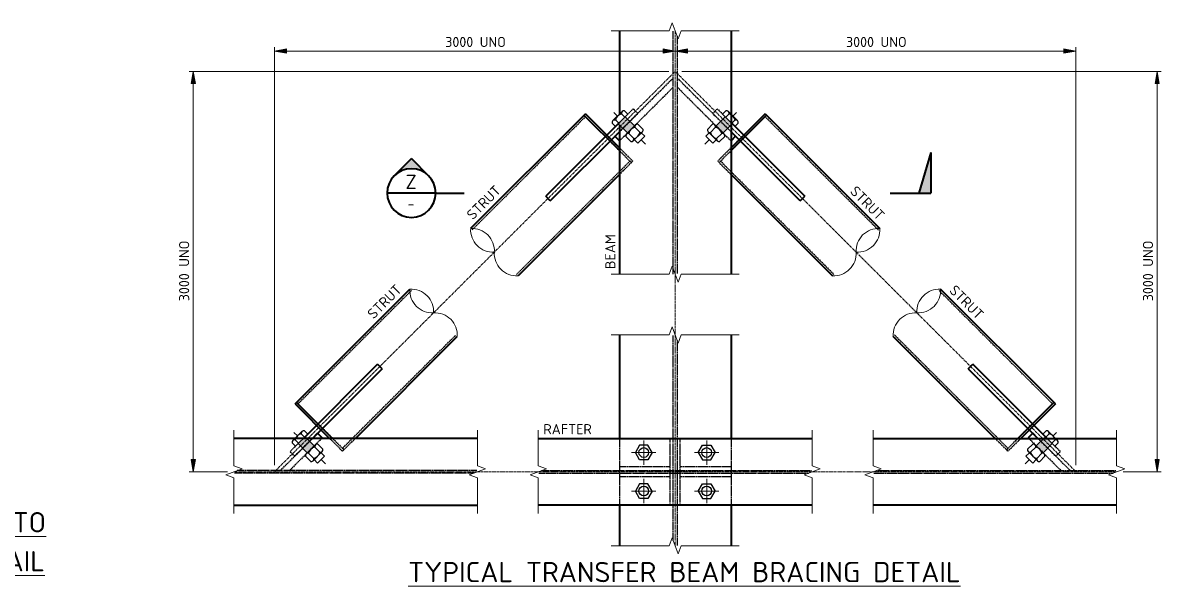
# Model space of a CAD drawing. Header units: millimetres. Extents: x 1285 to 11329, y 695 to 5869.
# Drawn here: x 8524 to 11329, y 695 to 2085 of the extents above; entities that cross this region are included whole.
import ezdxf

# ---------------------------------------------------------------- set-up
doc = ezdxf.new("R2010")
doc.units = ezdxf.units.MM
doc.linetypes.add('Centre x0_5', pattern=[10.25, 1.5, -1.25, 6.25, -1.25])
doc.linetypes.add('Hidden', pattern=[4, 3, -1])
for name, color, linetype, lineweight in [('A-000-T_TEXT', 231, 'Continuous', 13), ('A-010-D_DIM', 211, 'Continuous', 13), ('A-010-D_DIM-10', 211, 'Continuous', 13), ('A-010-M_LINE', 90, 'Continuous', 13), ('Z-000-T_TEXT', 131, 'Continuous', 18), ('Z-060-M_DETAIL', 92, 'Continuous', 25)]:
    doc.layers.add(name, color=color, linetype=linetype, lineweight=lineweight)
doc.styles.add('ISOCPEUR', font='isocpeur.ttf', dxfattribs={"height": 25})
doc.styles.add('ISOCPEUR_1', font='isocpeur.ttf', dxfattribs={"height": 35})
doc.styles.add('ISOCPEUR_2', font='isocpeur.ttf', dxfattribs={"height": 50})
doc.dimstyles.new('2_5___Arrow_Tick', dxfattribs={"dimscale": 304.8, "dimtxt": 24.899529, "dimasz": 0.098425, "dimexe": 0.032808, "dimexo": 0.052493, "dimgap": 0.008202, "dimtad": 1, "dimdec": 0, "dimzin": 0, "dimdsep": 46, "dimtxsty": 'ISOCPEUR', "dimsah": 1, "dimcen": 0.09, "dimadec": 0, "dimazin": 0, "dimtfac": 1, "dimtdec": 4, "dimtix": 1, "dimtmove": 0, "dimatfit": 3, "dimfxl": 1, "dimtvp": 1, "dimtolj": 1, "dimtzin": 0, "dimlwd": 18, "dimlwe": 18, "dimarcsym": 2})

# ---------------------------------------------------------------- blocks, each defined once
blk = doc.blocks.new('NRP_Break Line _v2_ - Round-3989127-S-6911 - _INDUSTRIAL_ TYPICAL BRACING CONFIGURATION DETAILS')
at = {"layer": 'Z-060-M_DETAIL', "lineweight": 18}
for centre, start, end in [((41.3, -36.4), 41.4096, 138.5904), ((123.8, -36.4), 41.4096, 138.5904), ((41.3, 36.4), 221.4096, 318.5904)]:
    blk.add_arc(centre, 55, start, end, dxfattribs=at)
blk = doc.blocks.new('NRP_Bolt Detailed Section _v2_ - M24-3988888-S-6911 - _INDUSTRIAL_ TYPICAL BRACING CONFIGURATION DETAILS')
at = {"layer": 'Z-060-M_DETAIL'}
blk.add_hatch(color=256, dxfattribs=at).paths.add_polyline_path([(0, -12), (32, -12), (32, 12), (0, 12)])
for p, q in [((-14.6, 16), (-14.6, -16)), ((0, 21.3), (-11.6, 21.3)), ((0, 10.7), (-11.6, 10.7)), ((0, -21.3), (0, 21.3)), ((32, 12), (0, 12)), ((0, 12), (0, -12)), ((32, 16), (32, -16)), ((32, -12), (32, 12)), ((35, 21.3), (53, 21.3)), ((35, 10.7), (53, 10.7)), ((56, -16), (56, 16)), ((68, 12), (56, 12)), ((68, -12), (68, 12)), ((-14.6, 0), (-27, 0)), ((0, -10.7), (-11.6, -10.7)), ((0, -21.3), (-11.6, -21.3)), ((0, -12), (32, -12)), ((35, -10.7), (53, -10.7)), ((35, -21.3), (53, -21.3)), ((56, -12), (68, -12)), ((68, 0), (83, 0))]:
    blk.add_line(p, q, dxfattribs=at)
for centre, radius, start, end in [((-8.4, 16), 6.19, 120.5102, 239.4898), ((5.6, 0), 20.2, 148.1145, 211.8855), ((38.2, 16), 6.19, 120.5102, 239.4898), ((52.2, 0), 20.2, 148.1145, 211.8855), ((49.8, 16), 6.19, 300.5102, 59.4898), ((35.8, 0), 20.2, 328.1145, 31.8855), ((-8.4, -16), 6.19, 120.5102, 239.4898), ((38.2, -16), 6.19, 120.5102, 239.4898), ((49.8, -16), 6.19, 300.5102, 59.4898)]:
    blk.add_arc(centre, radius, start, end, dxfattribs=at)
blk = doc.blocks.new('NRP_Break Line _v2_ - Round-3989129-S-6911 - _INDUSTRIAL_ TYPICAL BRACING CONFIGURATION DETAILS')
at = {"layer": 'Z-060-M_DETAIL', "lineweight": 18}
for centre, start, end in [((41.3, -36.4), 41.4096, 138.5904), ((41.3, 36.4), 221.4096, 318.5904), ((123.8, 36.4), 221.4096, 318.5904)]:
    blk.add_arc(centre, 55, start, end, dxfattribs=at)
blk = doc.blocks.new('NRP_Bolt Detailed Section _v2_ - M24-3989130-S-6911 - _INDUSTRIAL_ TYPICAL BRACING CONFIGURATION DETAILS')
at = {"layer": 'Z-060-M_DETAIL'}
blk.add_hatch(color=256, dxfattribs=at).paths.add_polyline_path([(0, -12), (32, -12), (32, 12), (0, 12)])
for p, q in [((-14.6, 0), (-27, 0)), ((-14.6, -16), (-14.6, 16)), ((0, 21.3), (-11.6, 21.3)), ((0, 10.7), (-11.6, 10.7)), ((0, 21.3), (0, -21.3)), ((32, 12), (0, 12)), ((0, 12), (0, -12)), ((32, -16), (32, 16)), ((32, -12), (32, 12)), ((35, 21.3), (53, 21.3)), ((35, 10.7), (53, 10.7)), ((56, 16), (56, -16)), ((56, 12), (68, 12)), ((68, 12), (68, -12)), ((68, 0), (83, 0)), ((0, -10.7), (-11.6, -10.7)), ((0, -21.3), (-11.6, -21.3)), ((0, -12), (32, -12)), ((35, -10.7), (53, -10.7)), ((35, -21.3), (53, -21.3)), ((68, -12), (56, -12))]:
    blk.add_line(p, q, dxfattribs=at)
for centre, radius, start, end in [((-8.4, 16), 6.19, 120.5102, 239.4898), ((5.6, 0), 20.2, 148.1145, 211.8855), ((38.2, 16), 6.19, 120.5102, 239.4898), ((52.2, 0), 20.2, 148.1145, 211.8855), ((49.8, 16), 6.19, 300.5102, 59.4898), ((35.8, 0), 20.2, 328.1145, 31.8855), ((-8.4, -16), 6.19, 120.5102, 239.4898), ((38.2, -16), 6.19, 120.5102, 239.4898), ((49.8, -16), 6.19, 300.5102, 59.4898)]:
    blk.add_arc(centre, radius, start, end, dxfattribs=at)
blk = doc.blocks.new('NRP_Break Line _v2_ - Section-3989126-S-6911 - _INDUSTRIAL_ TYPICAL BRACING CONFIGURATION DETAILS')
at = {"layer": 'Z-060-M_DETAIL', "lineweight": 18}
for p, q in [((0, 0), (122.5, 0)), ((152.5, 0), (275, 0))]:
    blk.add_line(p, q, dxfattribs=at)
blk = doc.blocks.new('NRP_Break Line _v2_ - Section-3988932-S-6911 - _INDUSTRIAL_ TYPICAL BRACING CONFIGURATION DETAILS')
at = {"layer": 'Z-060-M_DETAIL', "lineweight": 18}
for p, q in [((0, 0), (67.5, 0)), ((97.5, 0), (165, 0))]:
    blk.add_line(p, q, dxfattribs=at)
blk = doc.blocks.new('NRP_Bolt Detailed Plan _v2_ - M24-3988882-S-6911 - _INDUSTRIAL_ TYPICAL BRACING CONFIGURATION DETAILS')
at = {"layer": 'Z-060-M_DETAIL', "lineweight": 13}
for p, q in [((0, 0), (0, 30)), ((-30, 0), (0, 0)), ((0, 0), (0, -30)), ((30, 0), (0, 0))]:
    blk.add_line(p, q, dxfattribs=at)
at = {"layer": 'Z-060-M_DETAIL'}
for p, q in [((-10.4, 18), (-20.8, 0)), ((-10.4, -18), (-20.8, 0)), ((10.4, 18), (-10.4, 18)), ((20.8, 0), (10.4, 18)), ((10.4, -18), (-10.4, -18)), ((20.8, 0), (10.4, -18))]:
    blk.add_line(p, q, dxfattribs=at)
blk.add_circle((0, 0), 12, dxfattribs=at)
blk = doc.blocks.new('NRP_Bolt Detailed Plan _v2_ - M24-1017943-S-6911 - _INDUSTRIAL_ TYPICAL BRACING CONFIGURATION DETAILS')
at = {"layer": 'Z-060-M_DETAIL', "lineweight": 13}
for p, q in [((0, 0), (0, 30)), ((-30, 0), (0, 0)), ((30, 0), (0, 0)), ((0, 0), (0, -30))]:
    blk.add_line(p, q, dxfattribs=at)
at = {"layer": 'Z-060-M_DETAIL'}
for p, q in [((-10.4, 18), (-20.8, 0)), ((10.4, 18), (-10.4, 18)), ((20.8, 0), (10.4, 18)), ((20.8, 0), (10.4, -18)), ((-10.4, -18), (-20.8, 0)), ((10.4, -18), (-10.4, -18))]:
    blk.add_line(p, q, dxfattribs=at)
blk.add_circle((0, 0), 12, dxfattribs=at)
blk = doc.blocks.new('NRP_Section Tag Dummy - NRP_Section Tag Dummy-3989128-S-6911 - _INDUSTRIAL_ TYPICAL BRACING CONFIGURATION DETAILS')
at = {"layer": 'Z-000-T_TEXT', "lineweight": 13}
h = blk.add_hatch(color=256, dxfattribs=at)
edge = h.paths.add_edge_path()
edge.add_arc((0, 0), 6, 45, 135)
edge.add_line((-4.24, 4.24), (0, 8.49))
edge.add_line((0, 8.49), (4.24, 4.24))
blk.add_hatch(color=256, dxfattribs=at).paths.add_polyline_path([(128, 0), (125, 0), (128, 10)])
at = {"layer": 'Z-000-T_TEXT', "lineweight": 35}
for p, q in [((0, 8.49), (-4.24, 4.24)), ((0, 8.49), (4.24, 4.24)), ((128, 10), (125, 0)), ((128, 10), (128, 0)), ((6, 0), (-6, 0)), ((6, 0), (13, 0)), ((118, 0), (128, 0))]:
    blk.add_line(p, q, dxfattribs=at)
for start, end in [(360, 180), (180, 360)]:
    blk.add_arc((0, 0), 6, start, end, dxfattribs=at)
blk = doc.blocks.new('DIMBLOCK15-S-6911 - _INDUSTRIAL_ TYPICAL BRACING CONFIGURATION DETAILS')
at = {"layer": 'A-010-D_DIM-10', "lineweight": 18}
for points in [[(11318.8, 1964.6), (11313.5, 1934.6), (11324.1, 1934.6)], [(11318.8, 977.1), (11324.1, 1007.1), (11313.5, 1007.1)]]:
    blk.add_hatch(color=256, dxfattribs=at).paths.add_polyline_path(points)
for p, q in [((11318.8, 1964.6), (10147.3, 1964.6)), ((11318.8, 1964.6), (11313.5, 1934.6)), ((11318.8, 977.1), (11318.8, 1964.6)), ((11324.1, 1934.6), (11318.8, 1964.6)), ((11318.8, 1964.6), (11328.8, 1964.6)), ((11313.5, 1934.6), (11324.1, 1934.6)), ((11324.1, 1007.1), (11313.5, 1007.1)), ((11313.5, 1007.1), (11318.8, 977.1)), ((11318.8, 977.1), (11324.1, 1007.1)), ((11318.8, 977.1), (11234.8, 977.1)), ((11318.8, 977.1), (11328.8, 977.1))]:
    blk.add_line(p, q, dxfattribs=at)
at = {"layer": 'A-010-D_DIM-10', "color": 0, "lineweight": 18, "insert": (11283.7, 1397.8), "char_height": 25, "width": 175.254, "attachment_point": 1, "rotation": 90, "line_spacing_factor": 1.149209, "style": 'ISOCPEUR'}
blk.add_mtext('3000 UNO', dxfattribs=at)
blk = doc.blocks.new('DIMBLOCK16-S-6911 - _INDUSTRIAL_ TYPICAL BRACING CONFIGURATION DETAILS')
at = {"layer": 'A-010-D_DIM-10', "lineweight": 18}
for points in [[(10131.3, 2014.6), (10161.3, 2009.3), (10161.3, 2019.9)], [(11118.8, 2014.6), (11088.8, 2019.9), (11088.8, 2009.3)]]:
    blk.add_hatch(color=256, dxfattribs=at).paths.add_polyline_path(points)
for p, q in [((10161.3, 2019.9), (10131.3, 2014.6)), ((10131.3, 2014.6), (10131.3, 2019.8)), ((10161.3, 2009.3), (10161.3, 2019.9)), ((11118.8, 2014.6), (11088.8, 2019.9)), ((11088.8, 2019.9), (11088.8, 2009.3)), ((11118.8, 2014.6), (11118.8, 2024.6)), ((10131.3, 2014.6), (11118.8, 2014.6)), ((10131.3, 2014.6), (10161.3, 2009.3)), ((10131.3, 2014.6), (10131.3, 2004.6)), ((11088.8, 2009.3), (11118.8, 2014.6)), ((11118.8, 2014.6), (11118.8, 993.1))]:
    blk.add_line(p, q, dxfattribs=at)
at = {"layer": 'A-010-D_DIM-10', "color": 0, "lineweight": 18, "insert": (10552.1, 2049.7), "char_height": 25, "width": 175.254, "attachment_point": 1, "line_spacing_factor": 1.149209, "style": 'ISOCPEUR'}
blk.add_mtext('3000 UNO', dxfattribs=at)
blk = doc.blocks.new('DIMBLOCK17-S-6911 - _INDUSTRIAL_ TYPICAL BRACING CONFIGURATION DETAILS')
at = {"layer": 'A-010-D_DIM-10', "lineweight": 18}
for points in [[(9143.8, 2014.6), (9173.8, 2009.3), (9173.8, 2019.9)], [(10131.3, 2014.6), (10101.3, 2019.9), (10101.3, 2009.3)]]:
    blk.add_hatch(color=256, dxfattribs=at).paths.add_polyline_path(points)
for p, q in [((9143.8, 2014.6), (9143.8, 2024.6)), ((9173.8, 2019.9), (9143.8, 2014.6)), ((9173.8, 2009.3), (9173.8, 2019.9)), ((10131.3, 2014.6), (10101.3, 2019.9)), ((10101.3, 2019.9), (10101.3, 2009.3)), ((10131.3, 2014.6), (10131.3, 2019.8)), ((9143.8, 2014.6), (10131.3, 2014.6)), ((9143.8, 2014.6), (9173.8, 2009.3)), ((9143.8, 2014.6), (9143.8, 993.1)), ((10101.3, 2009.3), (10131.3, 2014.6)), ((10131.3, 2014.6), (10131.3, 2004.6))]:
    blk.add_line(p, q, dxfattribs=at)
at = {"layer": 'A-010-D_DIM-10', "color": 0, "lineweight": 18, "insert": (9564.6, 2049.7), "char_height": 25, "width": 175.254, "attachment_point": 1, "line_spacing_factor": 1.149209, "style": 'ISOCPEUR'}
blk.add_mtext('3000 UNO', dxfattribs=at)
blk = doc.blocks.new('DIMBLOCK18-S-6911 - _INDUSTRIAL_ TYPICAL BRACING CONFIGURATION DETAILS')
at = {"layer": 'A-010-D_DIM-10', "lineweight": 18}
for points in [[(8943.8, 1964.6), (8938.5, 1934.6), (8949.1, 1934.6)], [(8943.8, 977.1), (8949.1, 1007.1), (8938.5, 1007.1)]]:
    blk.add_hatch(color=256, dxfattribs=at).paths.add_polyline_path(points)
for p, q in [((8943.8, 1964.6), (8933.8, 1964.6)), ((8943.8, 1964.6), (8938.5, 1934.6)), ((8943.8, 977.1), (8943.8, 1964.6)), ((8949.1, 1934.6), (8943.8, 1964.6)), ((8943.8, 1964.6), (10115.3, 1964.6)), ((8938.5, 1934.6), (8949.1, 1934.6)), ((8949.1, 1007.1), (8938.5, 1007.1)), ((8938.5, 1007.1), (8943.8, 977.1)), ((8943.8, 977.1), (8949.1, 1007.1)), ((8943.8, 977.1), (8933.8, 977.1)), ((8943.8, 977.1), (9027.8, 977.1))]:
    blk.add_line(p, q, dxfattribs=at)
at = {"layer": 'A-010-D_DIM-10', "color": 0, "lineweight": 18, "insert": (8908.7, 1397.8), "char_height": 25, "width": 175.254, "attachment_point": 1, "rotation": 90, "line_spacing_factor": 1.149209, "style": 'ISOCPEUR'}
blk.add_mtext('3000 UNO', dxfattribs=at)

msp = doc.modelspace()

# ---------------------------------------------------------------- linework, layer by layer
at = {"layer": 'A-010-M_LINE', "lineweight": 35}
for p, q in [((9993.8, 2064.6), (9993.8, 1859.1)), ((10268.8, 2064.6), (10268.8, 1464.6)), ((9910, 1860), (9627.2, 1577.2)), ((9906.5, 1856.5), (9993.8, 1769.1)), ((9910, 1860), (9993.8, 1776.2)), ((10352.7, 1860), (10268.8, 1776.2)), ((10356.2, 1856.5), (10268.8, 1769.1)), ((10352.7, 1860), (10635.5, 1577.2)), ((9993.8, 1838.4), (9812.1, 1656.7)), ((9993.8, 1832.7), (9993.8, 1464.6)), ((10268.8, 1838.4), (10450.6, 1656.7)), ((9823.4, 1645.4), (9993.8, 1815.8)), ((9982.5, 1804.5), (9993.8, 1793.1)), ((10439.2, 1645.4), (10268.8, 1815.8)), ((10280.1, 1804.5), (10268.8, 1793.1)), ((9993.8, 1710.3), (9743.9, 1460.4)), ((10268.8, 1710.3), (10518.8, 1460.4)), ((9823.4, 1645.4), (9812.1, 1656.7)), ((10439.2, 1645.4), (10450.6, 1656.7)), ((9194.7, 1144.7), (9477.5, 1427.5)), ((11068, 1144.7), (10785.1, 1427.5)), ((9343.1, 1059.6), (9594.3, 1310.8)), ((9993.8, 1314.6), (9993.8, 1059.6)), ((10268.8, 1314.6), (10268.8, 1059.6)), ((10919.6, 1059.6), (10668.4, 1310.8)), ((9215, 1059.6), (9398, 1242.6)), ((9409.3, 1231.3), (9398, 1242.6)), ((10853.3, 1231.3), (10864.7, 1242.6)), ((11047.6, 1059.6), (10864.7, 1242.6)), ((9409.3, 1231.3), (9237.6, 1059.6)), ((10853.3, 1231.3), (11025, 1059.6)), ((9194.7, 1144.7), (9279.8, 1059.6)), ((9198.2, 1148.2), (9286.8, 1059.6)), ((11064.5, 1148.2), (10975.8, 1059.6)), ((11068, 1144.7), (10982.9, 1059.6)), ((9237.6, 1059.6), (9250.2, 1072.2)), ((9250.2, 1072.2), (9261.5, 1060.8)), ((11012.4, 1072.2), (11001.1, 1060.8)), ((11025, 1059.6), (11012.4, 1072.2)), ((9643.8, 1059.6), (9043.8, 1059.6)), ((9261.5, 1060.8), (9260.3, 1059.6)), ((9793.8, 1059.6), (10468.8, 1059.6)), ((10618.8, 1059.6), (11218.8, 1059.6)), ((11001.1, 1060.8), (11002.4, 1059.6)), ((9043.8, 894.6), (9643.8, 894.6)), ((10468.8, 894.6), (9793.8, 894.6)), ((9993.8, 894.6), (9993.8, 794.6)), ((10268.8, 894.6), (10268.8, 794.6)), ((11218.8, 894.6), (10618.8, 894.6))]:
    msp.add_line(p, q, dxfattribs=at)
at = {"layer": 'A-010-M_LINE', "linetype": 'Hidden', "lineweight": 25}
for p, q in [((10126.3, 1464.6), (10126.3, 2064.6)), ((10136.3, 2051.2), (10136.3, 1466.1)), ((10126.3, 1948.3), (9982.5, 1804.5)), ((10136.3, 1948.3), (10280.1, 1804.5)), ((9993.8, 1793.1), (10126.3, 1925.6)), ((10268.8, 1793.1), (10136.3, 1925.6)), ((9910, 1852.9), (9630.7, 1573.6)), ((9993.8, 1815.8), (10039.1, 1861)), ((10027.8, 1872.3), (10014.6, 1859.1)), ((10039.1, 1861), (10027.8, 1872.3)), ((10223.6, 1861), (10234.9, 1872.3)), ((10268.8, 1815.8), (10223.6, 1861)), ((10234.9, 1872.3), (10248.1, 1859.1)), ((10352.7, 1852.9), (10632, 1573.6)), ((9993.8, 1769.1), (9959.2, 1803.7)), ((9993.8, 1776.2), (9962.7, 1807.3)), ((10268.8, 1776.2), (10299.9, 1807.3)), ((10268.8, 1769.1), (10303.5, 1803.7)), ((9993.8, 1776.2), (10026.7, 1743.3)), ((9993.8, 1769.1), (10023.2, 1739.7)), ((10268.8, 1776.2), (10235.9, 1743.3)), ((10268.8, 1769.1), (10239.5, 1739.7)), ((10026.7, 1743.3), (9993.8, 1710.3)), ((10019.7, 1743.3), (9993.8, 1717.4)), ((10235.9, 1743.3), (10268.8, 1710.3)), ((10243, 1743.3), (10268.8, 1717.4)), ((9993.8, 1717.4), (9740.4, 1463.9)), ((10268.8, 1717.4), (10522.3, 1463.9)), ((9201.7, 1144.7), (9481.1, 1424)), ((11060.9, 1144.7), (10781.6, 1424)), ((9336, 1059.6), (9590.7, 1314.3)), ((10126.3, 1059.6), (10126.3, 1313.1)), ((10136.3, 1301.2), (10136.3, 1059.6)), ((10926.7, 1059.6), (10671.9, 1314.3)), ((9258.7, 1080.6), (9279.8, 1059.6)), ((9262.2, 1084.2), (9286.8, 1059.6)), ((11000.4, 1084.2), (10975.8, 1059.6)), ((11004, 1080.6), (10982.9, 1059.6)), ((9158.2, 980.1), (9237.6, 1059.6)), ((9260.3, 1059.6), (9180.8, 980.1)), ((9182.3, 1026.9), (9195.5, 1040.1)), ((9237.6, 1059.6), (9193.7, 1015.6)), ((9279.8, 1059.6), (9311.4, 1027.9)), ((9286.8, 1059.6), (9315, 1031.5)), ((9311.4, 1027.9), (9343.1, 1059.6)), ((9311.4, 1035), (9336, 1059.6)), ((9993.8, 1059.6), (9993.8, 894.6)), ((10118.8, 894.6), (10118.8, 1059.6)), ((10126.3, 894.6), (10126.3, 1059.6)), ((10136.3, 1059.6), (10136.3, 894.6)), ((10143.8, 894.6), (10143.8, 1059.6)), ((10268.8, 1059.6), (10268.8, 894.6)), ((10951.2, 1027.9), (10919.6, 1059.6)), ((10951.2, 1035), (10926.7, 1059.6)), ((10975.8, 1059.6), (10947.7, 1031.5)), ((10982.9, 1059.6), (10951.2, 1027.9)), ((11002.4, 1059.6), (11081.8, 980.1)), ((11104.5, 980.1), (11025, 1059.6)), ((11025, 1059.6), (11069, 1015.6)), ((11080.3, 1026.9), (11067.1, 1040.1)), ((9193.7, 1015.6), (9182.3, 1026.9)), ((11069, 1015.6), (11080.3, 1026.9)), ((10118.8, 989.6), (9993.8, 989.6)), ((10268.8, 989.6), (10143.8, 989.6)), ((9635.7, 974), (9045.3, 974)), ((9642.3, 980.1), (9052, 980.1)), ((9795.3, 974), (10460.7, 974)), ((9802, 980.1), (10467.3, 980.1)), ((10118.8, 964.6), (9993.8, 964.6)), ((10268.8, 964.6), (10143.8, 964.6)), ((10620.3, 974), (11210.7, 974)), ((10627, 980.1), (11217.3, 980.1)), ((10126.3, 807.9), (10126.3, 894.6)), ((10136.3, 894.6), (10136.3, 794.6))]:
    msp.add_line(p, q, dxfattribs=at)
at = {"layer": 'A-010-M_LINE', "linetype": 'Centre x0_5', "lineweight": 18}
for p, q in [((10131.3, 794.6), (10131.3, 2064.6)), ((9143.8, 977.1), (10131.3, 1964.6)), ((11118.8, 977.1), (10131.3, 1964.6)), ((9043.8, 977.1), (11218.8, 977.1))]:
    msp.add_line(p, q, dxfattribs=at)
at = {"layer": 'Z-000-T_TEXT'}
for p, q in [((10116.3, 2064.6), (10123.8, 2084.6)), ((10123.8, 2084.6), (10138.8, 2044.6)), ((9993.8, 2064.6), (9973.8, 2064.6)), ((10138.8, 2044.6), (10146.3, 2064.6)), ((10268.8, 2064.6), (10288.8, 2064.6)), ((9993.8, 1464.6), (9973.8, 1464.6)), ((10123.8, 1484.6), (10116.3, 1464.6)), ((10138.8, 1444.6), (10123.8, 1484.6)), ((10146.3, 1464.6), (10138.8, 1444.6)), ((10268.8, 1464.6), (10288.8, 1464.6)), ((10116.3, 1314.6), (10123.8, 1334.6)), ((10123.8, 1334.6), (10138.8, 1294.6)), ((9993.8, 1314.6), (9973.8, 1314.6)), ((10138.8, 1294.6), (10146.3, 1314.6)), ((10268.8, 1314.6), (10288.8, 1314.6)), ((9043.8, 1059.6), (9043.8, 1079.6)), ((9643.8, 1059.6), (9643.8, 1079.6)), ((9793.8, 1059.6), (9793.8, 1079.6)), ((10468.8, 1059.6), (10468.8, 1079.6)), ((10618.8, 1059.6), (10618.8, 1079.6)), ((11218.8, 1059.6), (11218.8, 1079.6)), ((9023.8, 969.6), (9063.8, 984.6)), ((9063.8, 984.6), (9043.8, 992.1)), ((9663.8, 984.6), (9623.8, 969.6)), ((9643.8, 992.1), (9663.8, 984.6)), ((9773.8, 969.6), (9813.8, 984.6)), ((9813.8, 984.6), (9793.8, 992.1)), ((10488.8, 984.6), (10448.8, 969.6)), ((10468.8, 992.1), (10488.8, 984.6)), ((10598.8, 969.6), (10638.8, 984.6)), ((10638.8, 984.6), (10618.8, 992.1)), ((11238.8, 984.6), (11198.8, 969.6)), ((11218.8, 992.1), (11238.8, 984.6)), ((9043.8, 962.1), (9023.8, 969.6)), ((9623.8, 969.6), (9643.8, 962.1)), ((9793.8, 962.1), (9773.8, 969.6)), ((10448.8, 969.6), (10468.8, 962.1)), ((10618.8, 962.1), (10598.8, 969.6)), ((11198.8, 969.6), (11218.8, 962.1)), ((9043.8, 894.6), (9043.8, 874.6)), ((9643.8, 894.6), (9643.8, 874.6)), ((9793.8, 894.6), (9793.8, 874.6)), ((10468.8, 894.6), (10468.8, 874.6)), ((10618.8, 894.6), (10618.8, 874.6)), ((11218.8, 894.6), (11218.8, 874.6)), ((10123.8, 814.6), (10116.3, 794.6)), ((10138.8, 774.6), (10123.8, 814.6)), ((9993.8, 794.6), (9973.8, 794.6)), ((10146.3, 794.6), (10138.8, 774.6)), ((10268.8, 794.6), (10288.8, 794.6))]:
    msp.add_line(p, q, dxfattribs=at)

# ---------------------------------------------------------------- block references
at = {"layer": 'Z-000-T_TEXT', "lineweight": 13, "xscale": 10, "yscale": 10, "zscale": 10}
msp.add_blockref('NRP_Section Tag Dummy - NRP_Section Tag Dummy-3989128-S-6911 - _INDUSTRIAL_ TYPICAL BRACING CONFIGURATION DETAILS', (9481.3, 1664.6), dxfattribs=at)
at = {"layer": 'Z-060-M_DETAIL', "lineweight": 18}
for p in [(9993.8, 2064.6), (9993.8, 1314.6)]:
    msp.add_blockref('NRP_Break Line _v2_ - Section-3989126-S-6911 - _INDUSTRIAL_ TYPICAL BRACING CONFIGURATION DETAILS', p, dxfattribs=at)
at = {"layer": 'Z-060-M_DETAIL'}
for name, p, rotation in [('NRP_Bolt Detailed Section _v2_ - M24-3989130-S-6911 - _INDUSTRIAL_ TYPICAL BRACING CONFIGURATION DETAILS', (9999.5, 1844.1), 314.9999999999999), ('NRP_Bolt Detailed Section _v2_ - M24-3988888-S-6911 - _INDUSTRIAL_ TYPICAL BRACING CONFIGURATION DETAILS', (10263.2, 1844.1), 225.0000000000001), ('NRP_Break Line _v2_ - Round-3989129-S-6911 - _INDUSTRIAL_ TYPICAL BRACING CONFIGURATION DETAILS', (9627.2, 1577.2), 315.0000000000001), ('NRP_Break Line _v2_ - Round-3989127-S-6911 - _INDUSTRIAL_ TYPICAL BRACING CONFIGURATION DETAILS', (10635.5, 1577.2), 225), ('NRP_Break Line _v2_ - Round-3989127-S-6911 - _INDUSTRIAL_ TYPICAL BRACING CONFIGURATION DETAILS', (9477.5, 1427.5), 314.9999999999995), ('NRP_Break Line _v2_ - Round-3989129-S-6911 - _INDUSTRIAL_ TYPICAL BRACING CONFIGURATION DETAILS', (10785.1, 1427.5), 225.0000000000004), ('NRP_Bolt Detailed Section _v2_ - M24-3988888-S-6911 - _INDUSTRIAL_ TYPICAL BRACING CONFIGURATION DETAILS', (9210.6, 1055.2), 314.9999999999997), ('NRP_Bolt Detailed Section _v2_ - M24-3989130-S-6911 - _INDUSTRIAL_ TYPICAL BRACING CONFIGURATION DETAILS', (11052, 1055.2), 225.0000000000004), ('NRP_Bolt Detailed Plan _v2_ - M24-1017943-S-6911 - _INDUSTRIAL_ TYPICAL BRACING CONFIGURATION DETAILS', (10208.8, 1024.6), 180), ('NRP_Bolt Detailed Plan _v2_ - M24-3988882-S-6911 - _INDUSTRIAL_ TYPICAL BRACING CONFIGURATION DETAILS', (10208.8, 929.6), 180)]:
    msp.add_blockref(name, p, dxfattribs=dict(at, rotation=rotation))
at = {"layer": 'Z-060-M_DETAIL', "lineweight": 18}
for name, p, rotation in [('NRP_Break Line _v2_ - Section-3989126-S-6911 - _INDUSTRIAL_ TYPICAL BRACING CONFIGURATION DETAILS', (10268.8, 1464.6), 180), ('NRP_Break Line _v2_ - Section-3988932-S-6911 - _INDUSTRIAL_ TYPICAL BRACING CONFIGURATION DETAILS', (9043.8, 894.6), 90), ('NRP_Break Line _v2_ - Section-3988932-S-6911 - _INDUSTRIAL_ TYPICAL BRACING CONFIGURATION DETAILS', (9643.8, 1059.6), 270), ('NRP_Break Line _v2_ - Section-3988932-S-6911 - _INDUSTRIAL_ TYPICAL BRACING CONFIGURATION DETAILS', (9793.8, 894.6), 90), ('NRP_Break Line _v2_ - Section-3988932-S-6911 - _INDUSTRIAL_ TYPICAL BRACING CONFIGURATION DETAILS', (10468.8, 1059.6), 270), ('NRP_Break Line _v2_ - Section-3988932-S-6911 - _INDUSTRIAL_ TYPICAL BRACING CONFIGURATION DETAILS', (10618.8, 894.6), 90), ('NRP_Break Line _v2_ - Section-3988932-S-6911 - _INDUSTRIAL_ TYPICAL BRACING CONFIGURATION DETAILS', (11218.8, 1059.6), 270), ('NRP_Break Line _v2_ - Section-3989126-S-6911 - _INDUSTRIAL_ TYPICAL BRACING CONFIGURATION DETAILS', (10268.8, 794.6), 180)]:
    msp.add_blockref(name, p, dxfattribs=dict(at, rotation=rotation))
at = {"layer": 'Z-060-M_DETAIL'}
for name, p in [('NRP_Bolt Detailed Plan _v2_ - M24-3988882-S-6911 - _INDUSTRIAL_ TYPICAL BRACING CONFIGURATION DETAILS', (10053.8, 1024.6)), ('NRP_Bolt Detailed Plan _v2_ - M24-1017943-S-6911 - _INDUSTRIAL_ TYPICAL BRACING CONFIGURATION DETAILS', (10053.8, 929.6))]:
    msp.add_blockref(name, p, dxfattribs=at)

# ---------------------------------------------------------------- texts
at = {"layer": 'A-000-T_TEXT', "color": 7, "lineweight": 18, "char_height": 25, "attachment_point": 1, "style": 'ISOCPEUR'}
for s, insert, width, rotation in [('STRUT', (9614.7, 1614.3), 120.253, 45), ('STRUT', (10577.8, 1684.5), 120.253, 315), ('BEAM', (9958.8, 1477), 100.211, 90), ('STRUT', (9370.2, 1369.8), 120.253, 45), ('STRUT', (10822.3, 1440), 120.253, 315)]:
    msp.add_mtext(s, dxfattribs=dict(at, insert=insert, width=width, rotation=rotation))
at = {"layer": 'A-000-T_TEXT', "color": 7, "lineweight": 18, "attachment_point": 1}
for s, insert, char_height, width, style in [('RAFTER', (9806.3, 1094.7), 25, 142.7, 'ISOCPEUR'), ('\\LTYPICAL TRANSFER BEAM TO ', (7651, 877.6), 50, 1128.776, 'ISOCPEUR_2'), ('\\LCOLUMN CONNECTION DETAIL', (7670.8, 781.6), 50, 1044.599, 'ISOCPEUR_2'), ('\\LTYPICAL TRANSFER BEAM BRACING DETAIL', (9473.1, 754.8), 50, 1594.556, 'ISOCPEUR_2')]:
    msp.add_mtext(s, dxfattribs=dict(at, insert=insert, char_height=char_height, width=width, style=style))
at = {"layer": 'Z-000-T_TEXT', "lineweight": 13, "attachment_point": 1}
for s, insert, char_height, width, style in [('Z', (9466.6, 1709.6), 35, 34.473, 'ISOCPEUR_1'), ('-', (9471.9, 1650.3), 25, 21.646, 'ISOCPEUR')]:
    msp.add_mtext(s, dxfattribs=dict(at, insert=insert, char_height=char_height, width=width, style=style))

# ---------------------------------------------------------------- dimensions: what is measured, and where the dimension line sits
at = {"layer": 'A-010-D_DIM', "lineweight": 18}
for base, p1, p2, picture, middle in [((10131.3, 2014.6), (9143.8, 977.1), (10131.3, 2035.8), 'DIMBLOCK17-S-6911 - _INDUSTRIAL_ TYPICAL BRACING CONFIGURATION DETAILS', (9637.6, 2029.6)), ((11118.8, 2014.6), (10131.3, 2035.8), (11118.8, 977.1), 'DIMBLOCK16-S-6911 - _INDUSTRIAL_ TYPICAL BRACING CONFIGURATION DETAILS', (10625.1, 2029.6))]:
    dim = msp.add_linear_dim(base=base, p1=p1, p2=p2, text='3000 UNO', dimstyle='2_5___Arrow_Tick', override={"dimpost": '<>', "dimfxl": 1447.767211}, dxfattribs=at)
    dim.commit()
    dim.dimension.update_dxf_attribs({"geometry": picture, "text_midpoint": middle})
for base, p1, picture, middle in [((8943.8, 1964.6), (9043.8, 977.1), 'DIMBLOCK18-S-6911 - _INDUSTRIAL_ TYPICAL BRACING CONFIGURATION DETAILS', (8928.8, 1470.8)), ((11318.8, 1964.6), (11218.8, 977.1), 'DIMBLOCK15-S-6911 - _INDUSTRIAL_ TYPICAL BRACING CONFIGURATION DETAILS', (11303.8, 1470.8))]:
    dim = msp.add_linear_dim(base=base, p1=p1, p2=(10131.3, 1964.6), angle=90, text='3000 UNO', dimstyle='2_5___Arrow_Tick', override={"dimpost": '<>', "dimfxl": 1468.949455}, dxfattribs=at)
    dim.commit()
    dim.dimension.update_dxf_attribs({"geometry": picture, "text_midpoint": middle})

doc.saveas('drawing.dxf')
